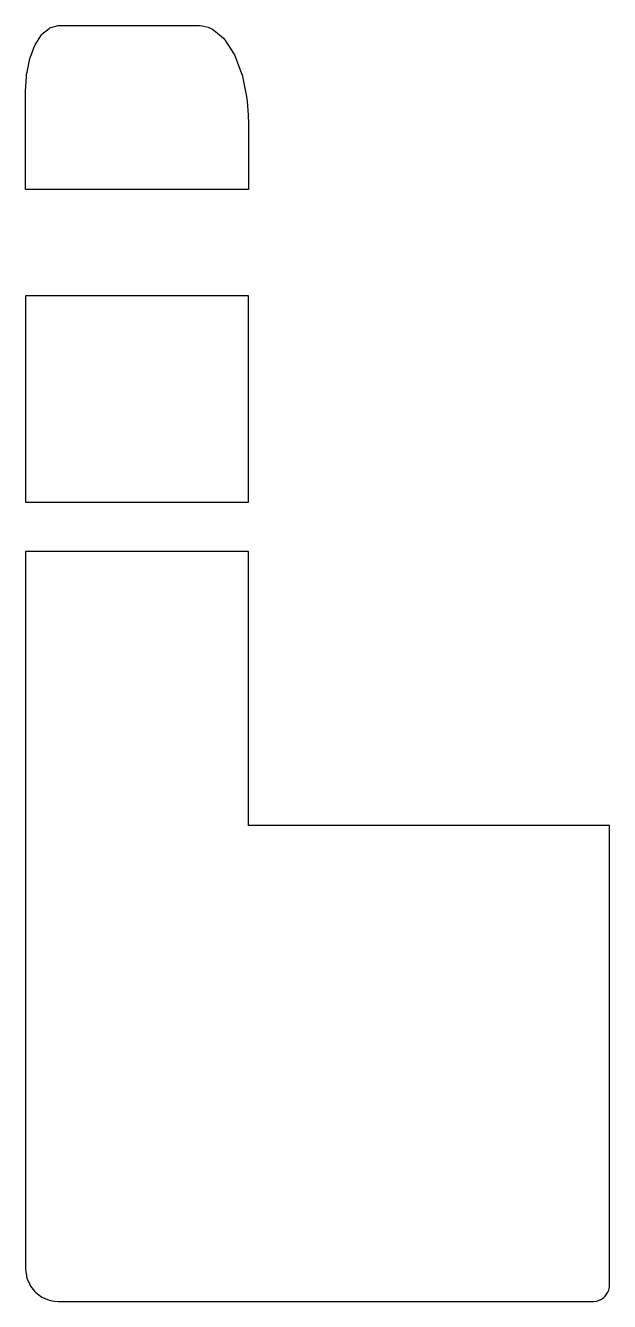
# Model space of a CAD drawing. Header units: metres. Extents: x 2.4 to 38, y -16 to 61.7.
import ezdxf

# ---------------------------------------------------------------- set-up
doc = ezdxf.new("R2010")
doc.units = ezdxf.units.M

msp = doc.modelspace()

# ---------------------------------------------------------------- linework, layer by layer
for p, q in [((3.4, 61.214), (3.836, 61.575)), ((3.836, 61.575), (3.882, 61.613)), ((3.882, 61.613), (3.934, 61.627)), ((3.934, 61.627), (4.4, 61.75)), ((4.4, 61.75), (8.225, 61.75)), ((8.225, 61.75), (13, 61.75)), ((13, 61.75), (13.175, 61.727)), ((13.175, 61.727), (13.543, 61.644)), ((13.543, 61.644), (13.758, 61.554)), ((13.758, 61.554), (13.876, 61.472)), ((13.876, 61.472), (14.47, 60.977)), ((2.986, 60.578), (3.374, 61.173)), ((3.374, 61.173), (3.4, 61.214)), ((14.47, 60.977), (14.553, 60.874)), ((14.553, 60.874), (15.101, 60.029)), ((2.683, 59.789), (2.911, 60.383)), ((2.911, 60.383), (2.981, 60.566)), ((2.981, 60.566), (2.986, 60.578)), ((15.101, 60.029), (15.138, 59.954)), ((15.138, 59.954), (15.547, 58.883)), ((2.492, 58.901), (2.668, 59.75)), ((2.668, 59.75), (2.683, 59.789)), ((2.4, 57.75), (2.459, 58.639)), ((2.459, 58.639), (2.468, 58.785)), ((2.468, 58.785), (2.492, 58.901)), ((15.547, 58.883), (15.596, 58.757)), ((15.596, 58.757), (15.6, 58.744)), ((15.6, 58.744), (15.877, 57.418)), ((2.4, 52.534), (2.4, 57.75)), ((15.877, 57.418), (15.902, 57.269)), ((15.902, 57.269), (15.91, 57.113)), ((15.91, 57.113), (15.969, 56.301)), ((15.969, 56.301), (16, 55.75)), ((16, 55.75), (16, 52.205)), ((16, 55.75), (16, 55.75)), ((2.4, 51.75), (2.4, 52.534)), ((16, 52.205), (16, 51.75)), ((12.554, 51.75), (2.4, 51.75)), ((16, 51.75), (12.554, 51.75)), ((5.846, 45.284), (2.4, 45.284)), ((2.4, 45.284), (2.4, 44.308)), ((16, 45.284), (5.846, 45.284)), ((16, 43.089), (16, 45.284)), ((2.4, 44.308), (2.4, 43.089)), ((2.4, 43.089), (2.4, 40.249)), ((16, 38.356), (16, 43.089)), ((2.4, 40.249), (2.4, 38.356)), ((2.4, 38.356), (2.4, 35.783)), ((16, 32.697), (16, 38.356)), ((2.4, 35.783), (2.4, 32.697)), ((2.4, 32.697), (7.114, 32.697)), ((7.114, 32.697), (16, 32.697)), ((16, 32.697), (16, 32.697)), ((11.286, 29.695), (2.4, 29.695)), ((2.4, 29.695), (2.4, 27.18)), ((16, 29.695), (11.286, 29.695)), ((16, 24.037), (16, 29.695)), ((2.4, 27.18), (2.4, 24.037)), ((2.4, 24.037), (2.4, 23.275)), ((16, 22.767), (16, 24.037)), ((2.4, 23.275), (2.4, 22.767)), ((2.4, 22.767), (2.4, 18.62)), ((16, 16.419), (16, 22.767)), ((2.4, 18.62), (2.4, 14.107)), ((16, 14.107), (16, 16.419)), ((2.4, 14.107), (2.4, 13.873)), ((16, 14.051), (16, 14.107)), ((16, 13.24), (16, 14.051)), ((2.4, 13.873), (2.4, 13.863)), ((2.4, 13.863), (2.4, 13.852)), ((2.4, 13.852), (2.4, 13.84)), ((2.4, 13.84), (2.4, 13.829)), ((2.4, 13.829), (2.4, 13.644)), ((2.4, 13.644), (2.4, 9.131)), ((16, 13.013), (16, 13.24)), ((21.753, 13.013), (16, 13.013)), ((16, 13.013), (16, 13.013)), ((34.511, 13.013), (21.753, 13.013)), ((38, 13.013), (34.511, 13.013)), ((38, 4.9), (38, 13.013)), ((2.4, 9.131), (2.4, 4.984)), ((2.4, 4.984), (2.4, 4.447)), ((38, -13.634), (38, 4.9)), ((2.4, 4.447), (2.4, 4.164)), ((2.4, 4.164), (2.4, 3.849)), ((2.4, 3.849), (2.4, 3.83)), ((2.4, 3.83), (2.4, 3.812)), ((2.4, 3.812), (2.4, 3.798)), ((2.4, 3.798), (2.4, -10.361)), ((2.4, -10.361), (2.4, -10.559)), ((2.4, -10.559), (2.4, -10.921)), ((2.4, -10.921), (2.4, -13.989)), ((2.4, -13.989), (2.4, -14)), ((38, -14.158), (38, -13.634)), ((2.4, -14), (2.426, -14.198)), ((2.426, -14.198), (2.452, -14.396)), ((2.452, -14.396), (2.455, -14.451)), ((2.455, -14.451), (2.465, -14.506)), ((2.465, -14.506), (2.503, -14.61)), ((2.503, -14.61), (2.654, -14.975)), ((38, -14.642), (38, -14.158)), ((38, -15), (38, -14.642)), ((2.654, -14.975), (2.71, -15.062)), ((2.71, -15.062), (2.949, -15.373)), ((2.949, -15.373), (3.015, -15.441)), ((3.015, -15.441), (3.324, -15.678)), ((37.826, -15.557), (37.898, -15.433)), ((37.898, -15.433), (37.951, -15.305)), ((37.951, -15.305), (37.974, -15.224)), ((37.974, -15.224), (37.991, -15.093)), ((37.991, -15.093), (38, -15)), ((3.324, -15.678), (3.402, -15.733)), ((3.402, -15.733), (3.493, -15.775)), ((3.493, -15.775), (3.84, -15.919)), ((3.84, -15.919), (3.936, -15.943)), ((3.936, -15.943), (4.137, -15.978)), ((4.137, -15.978), (4.4, -16)), ((4.4, -16), (11.912, -16)), ((11.912, -16), (17.631, -16)), ((17.631, -16), (20.384, -16)), ((20.384, -16), (35.532, -16)), ((35.532, -16), (37, -16)), ((37, -16), (37.033, -15.998)), ((37.033, -15.998), (37.203, -15.976)), ((37.203, -15.976), (37.236, -15.971)), ((37.236, -15.971), (37.268, -15.963)), ((37.268, -15.963), (37.427, -15.897)), ((37.427, -15.897), (37.518, -15.855)), ((37.518, -15.855), (37.647, -15.756)), ((37.647, -15.756), (37.734, -15.677)), ((37.734, -15.677), (37.826, -15.557))]:
    msp.add_line(p, q)

doc.saveas('drawing.dxf')
